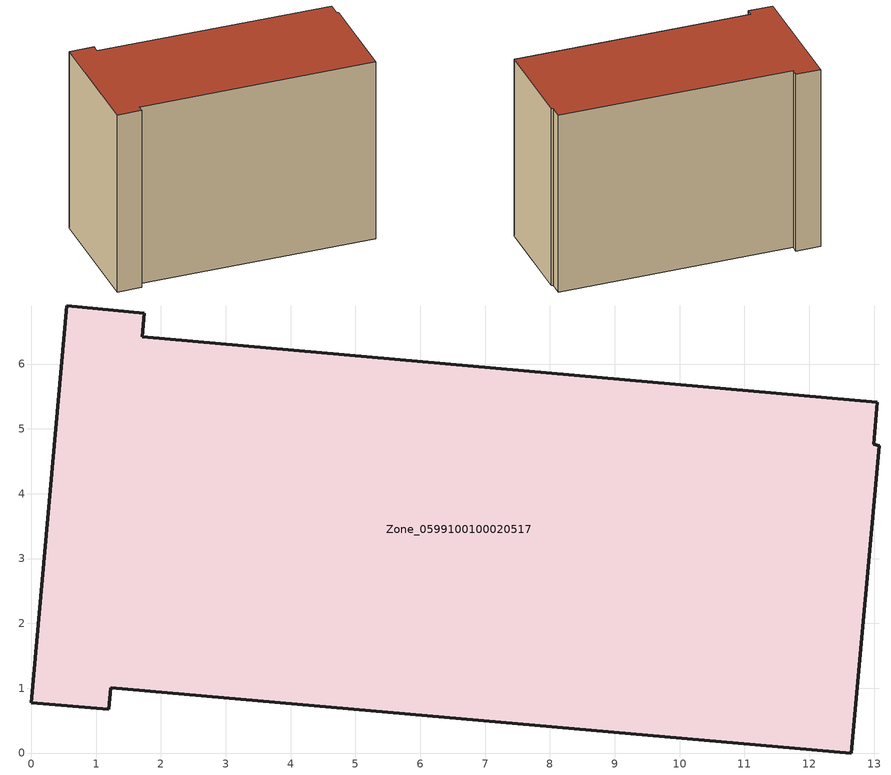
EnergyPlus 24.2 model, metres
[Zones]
Zone_0599100100020517
 floor ground (C_G): 12.99,4.76 13.08,4.74 12.65,0 1.23,1.01 1.2,0.68 0,0.77 0.55,6.89 1.74,6.79 1.71,6.42 13.05,5.41 z0
 wall outside (C_F): 0.55,6.89 0,0.77 1.2,0.68 1.23,1.01 12.65,0 13.08,4.74 12.99,4.76 13.05,5.41 1.71,6.42 1.74,6.79 0.55,6.89 z0:9.27
 roof outside (C_R): 13.05,5.41 1.71,6.42 1.74,6.79 0.55,6.89 0,0.77 1.2,0.68 1.23,1.01 12.65,0 13.08,4.74 12.99,4.76 z9.27
[BUILDING]
Pand.0599100100020517: North Axis=0; Terrain=City; Loads Convergence Tolerance Value=0.04; Temperature Convergence Tolerance Value=0.4; Solar Distribution=FullExterior; Maximum Number of Warmup Days=25; Minimum Number of Warmup Days=1
[Site:Location]
Rotterdam.The.Hague.AP_ZH_NLD Design_Conditions: Latitude=51.96; Longitude=4.45; Time Zone=1; Elevation=-4.5
[SITE:GROUNDTEMPERATURE:BUILDINGSURFACE]
18, 18, 18, 18, 18, 18, 18, 18, 18, 18, 18, 18
[MATERIAL] Thermal Absorptance=0.9; Solar Absorptance=0.7; Visible Absorptance=0.7
Name | Roughness | Thickness | Conductivity | Density | Specific Heat
G.TI.2015-2018 | MediumSmooth | 0.15 | 0.0428571 | 540 | 1210
F.TI.2015-2018 | Rough | 0.3 | 0.0666667 | 1920 | 840
R.TI.2015-2018 | MediumRough | 0.2 | 0.0333333 | 1500 | 1000
[CONSTRUCTION]
C_G: G.TI.2015-2018
C_F: F.TI.2015-2018
C_R: R.TI.2015-2018
[ZONE]
Zone_0599100100020517: Type=1; Multiplier=1; Ceiling Height=Autocalculate; Volume=Autocalculate; Floor Area=autocalculate; Part of Total Floor Area=Yes
[ZONEINFILTRATION:DESIGNFLOWRATE]
Infil_Zone_0599100100020517: Zone or ZoneList or Space or SpaceList=Zone_0599100100020517; Schedule=AlwaysOn; Design Flow Rate Calculation Method=Flow/Area; Flow Rate per Floor Area=0.0015; Constant Term Coefficient=1; Temperature Term Coefficient=0; Velocity Term Coefficient=0; Velocity Squared Term Coefficient=0
[HVACTEMPLATE:ZONE:IDEALLOADSAIRSYSTEM]
Zone_0599100100020517: Maximum Heating Supply Air Temperature=50; Minimum Cooling Supply Air Temperature=13; Maximum Heating Supply Air Humidity Ratio=0.0156; Minimum Cooling Supply Air Humidity Ratio=0.0077; Heating Limit=NoLimit; Cooling Limit=NoLimit; Dehumidification Control Type=ConstantSensibleHeatRatio; Cooling Sensible Heat Ratio=0.7; Dehumidification Setpoint=60; Humidification Control Type=None; Humidification Setpoint=30; Outdoor Air Method=None; Outdoor Air Flow Rate per Person=0.00944; Outdoor Air Flow Rate per Zone Floor Area=0; Outdoor Air Flow Rate per Zone=0; Demand Controlled Ventilation Type=None; Outdoor Air Economizer Type=NoEconomizer; Heat Recovery Type=None; Sensible Heat Recovery Effectiveness=0.7; Latent Heat Recovery Effectiveness=0.65
[ZONECONTROL:THERMOSTAT]
ThermostatControl_Zone_0599100100020517: Zone or ZoneList=Zone_0599100100020517; Control Type Schedule=DualSetpointControlType; Control 1=Thermostat_Zone_0599100100020517; Temperature Difference Between Cutout And Setpoint=0
[THERMOSTATSETPOINT:DUALSETPOINT]
Thermostat_Zone_0599100100020517: Heating Setpoint Temperature Schedule=HeatingSetpoint_Zone_0599100100020517; Cooling Setpoint Temperature Schedule=CoolingSetpoint_Zone_0599100100020517
[SCHEDULE:COMPACT]
HeatingSetpoint_Zone_0599100100020517: Through: 12/31, For: AllDays, Until: 24:00, 21
CoolingSetpoint_Zone_0599100100020517: Through: 12/31, For: AllDays, Until: 24:00, 24
DualSetpointControlType: Through: 12/31, For: AllDays, Until: 24:00, 4
AlwaysOn: Through: 12/31, For: AllDays, Until: 24:00, 1
